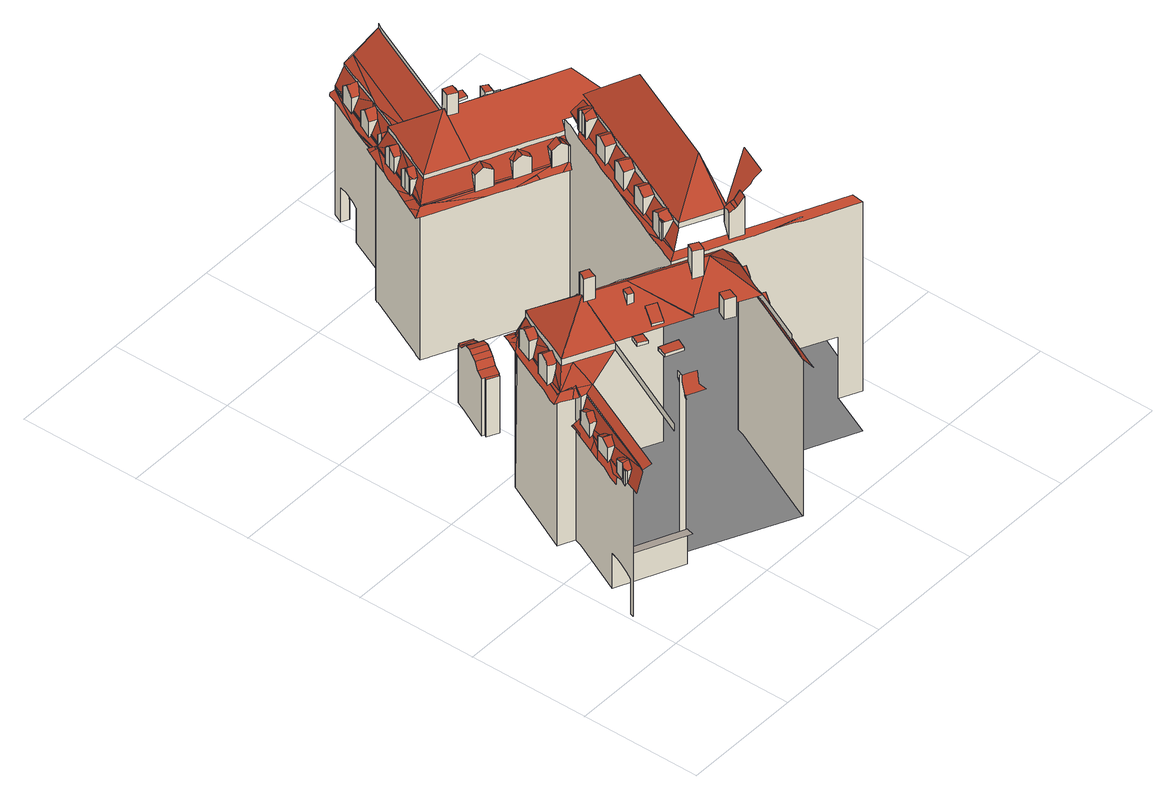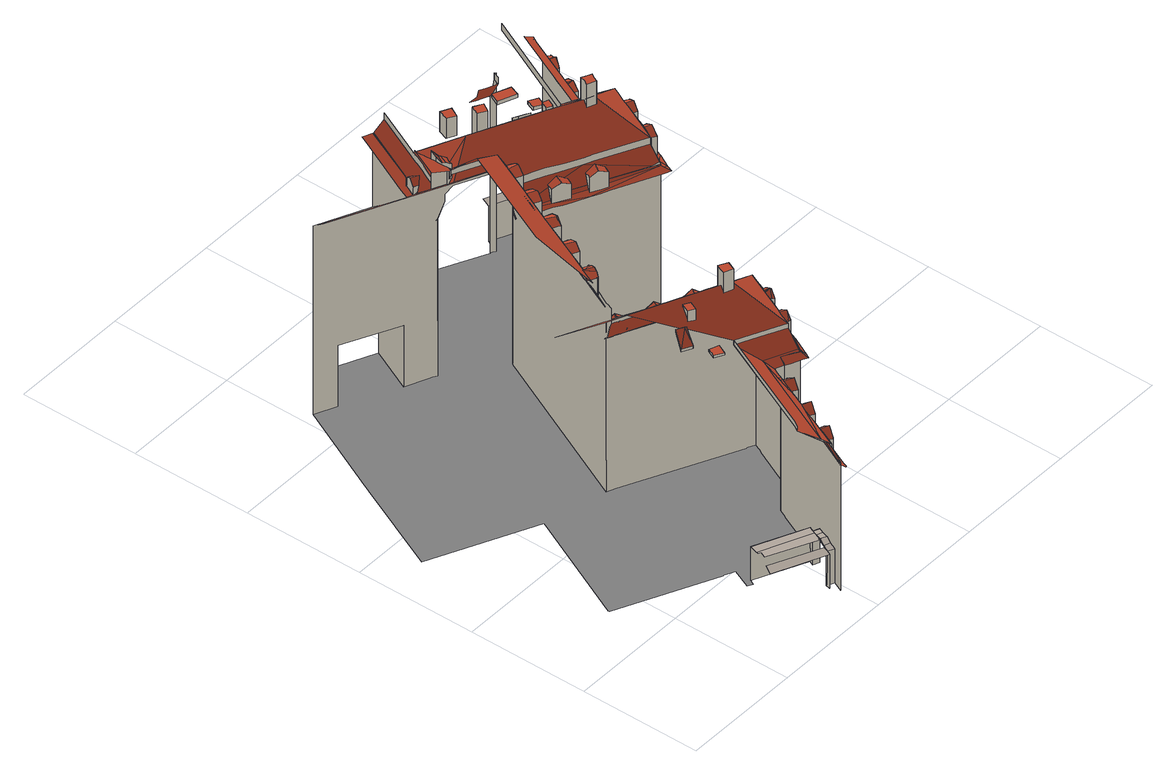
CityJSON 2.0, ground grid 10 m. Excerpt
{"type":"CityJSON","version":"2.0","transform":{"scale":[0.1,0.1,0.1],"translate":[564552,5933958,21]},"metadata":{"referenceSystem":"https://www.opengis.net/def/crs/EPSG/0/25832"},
"CityObjects":{
"building1":{"type":"Building","attributes":{"Grundfläche 2D":"652.831973","Grundhöhe NN":"21.019"},"children":["building1-1","building1-2","building1-3","building1-4","building1-5","building1-6","building1-7","building1-8","building1-9","building1-10","building1-11","building1-12","building1-13","building1-14","building1-15","building1-16","building1-17","building1-18","building1-19","building1-20","building1-21","building1-22","building1-23","building1-24","building1-25","building1-26","building1-27","building1-28","building1-29","building1-30","building1-31","building1-32","building1-33","building1-34"],"geometry":[{"type":"MultiSurface","lod":"3","boundaries":[[[0,1,0,2]],[[3,4,5,6,7,8]],[[9,10,11,12,13,14,15,2,16,17,18,19,20]],[[21,22,14,15,2,0,1,23,24]],[[7,6,25,9]],[[26,27,28,29,30,31,32,33,18,17,16,2,15,14,13,12,34,35,36,37,38]],[[22,21,22,14]],[[39,40,41,42,21,24,43,17,16,2,15,14,13,12,44,45]],[[46,47,28,27]],[[48,46,27,26]],[[44,12,13,14,22,21,42,41,40,49]],[[11,10,9,25,12]],[[44,49,40,39,45]],[[50,51,35,34,52,53,54,55]],[[37,36,51,50,56,57,58]],[[35,51,50,55,54,53,52,34,6,5]],[[50,59,60]],[[51,36,35]],[[35,5,59,50,51]],[[34,12,25,6]],[[61,62,63,64]],[[50,60,65,66,67,68,69,70,71]],[[72,56,50,55,73,74,75,76,77,78,79]],[[72,80,57,56]],[[5,64,59]],[[79,78,77,76,75,74,73,55,50,81,82,83,84,72,85,86,87]],[[63,88,89,60,59,64]],[[72,84,83,82,81,50,71,70,69,90,91]],[[92,93,94,95,96,97,98,99,100]],[[96,101,102,97]],[[103,104,95]],[[65,60,89,105,106,107,108,109,110,111,112,113,114,115,116,117,69,68,67,66]],[[108,107,106,105,89,118,111,110,109]],[[119,120,121,122,123,124,101,95]],[[89,88,63,125,118]],[[90,69,117,116,115,114,113,112,126,91]],[[79,87,72]],[[91,126,72]],[[72,87,126]],[[85,126,87,86]],[[80,72,126]],[[85,72,126]],[[118,125,63,127,125]],[[128,80,126]],[[126,85,128]],[[129,85,126,112]],[[129,128,85]],[[85,130,129]],[[131,118,125,127,132,133]],[[130,85,129,112,134,135,136]],[[137,138,139,86,85,140]],[[130,141,142,143,80,128,129]],[[133,132,144]],[[133,145,146,147,148,149,150,151,152,153,154,155,111,118,131]],[[156,157,85,130,136,158,159,141,160,161,162]],[[163,164,136,135,134,112,111,155,154,153,152,151,150,149,148,165,166,167]],[[130,85,157,156,162,161,160,141]],[[85,157,156,162,161,160,168,140]],[[169,145,133,144,170]],[[167,166,165,142,160,141,159,158,136,164,163]],[[144,171,145,169,170]],[[172,173,174,160,168,140,175,176]],[[160,142,141]],[[177,178,179,180,181,182,183,184,185]],[[186,187,145,171,188,189]],[[190,191,192,193,194,195,196,187,186,189,188,171,197,198,199,200]],[[201,202,179,194,193,192,191,190,200,199,198,182,203],[204,205,204,179]],[[202,201,203,182,206,207,208,209,210,211,212,213,179]],[[214,215,214,216]],[[217,218,219,220,221]],[[210,209,208,207,206,182,181,180,179,213,212,211]],[[146,145,187]],[[222,223,224,225,226,227,228,229,215,214,216],[230,231,230,225]],[[232,233,234,235,236,237,238]],[[238,237,236,239,240,241,242,243,232],[233,244,233,240]],[[245,246,247,248,239,236,237]],[[146,187,196,195]],[[249,217,221,250]],[[249,251,217]],[[252,253,254,255,256,257]],[[258,233,232,243,242,241,244]],[[204,205,204,179]],[[259,239,248,247]],[[260,239,261,262,263,264,265,266,265,267,268,269]],[[270,249,250,271]],[[272,273,274,275]],[[236,248,259,276,277,278,279,247,246,245,237]],[[268,280,281,282,283,284,285,240,239,260,269]],[[241,240,285,284,283,282,258,286,287,242]],[[288,289,258,244,241,242,287,286]],[[290,291,292,293,294,268,267,265,295,265,264,263,262,261,296,297,298,299,300,301,302,303]],[[304,305,306,307,308,236,235,234,233,258,309,310,311,312,313]],[[314,315,316,317,318,319,320,321,322,323,324,325,326,215,229],[327,328,320]],[[249,329,251]],[[195,194,179,178,330,331,274,273,332,333,334,323,322,321,320,319,318,317,316,315,314,229,147,146]],[[249,270,335,336,337,338,339,340,341,342,343,344,329]],[[300,299,298,297,296,345,303,302,301]],[[346,347,348,349,350,351,352,353,354,355,356,334,333,357,275,274,331,330,178,177,185,184,93,92,100,99,48,26,38,37,58,57,80,143,358,359,360,361,362,308,307,306,305,304,313,312,363,364,365,366,367,368,369,370,371,372]],[[345,296,373]],[[362,361,360,359,374,375,276,277,259,248,236,308]],[[148,147,229,228,227,226,225,224,223,222,376,377,378,379,380,381,382,383,384,385,386,387,374,388,374,359,358,143,142,165]],[[389,390,391,392,393,394]],[[290,282,281,280,268,294,293,292,291]],[[257,256,391,390,395,396,397,398,399,400,401,402,403,404,405,406,407,408,409,410,411,412,215,221,220,413]],[[412,411,410,409,408,407,406,405,404,403,402,414,415,416,381,380,379,378,377,376,222,216,214,215],[417,418,417,415]],[[289,288,286,258,309,282,310,419]],[[258,286,258,282]],[[310,309,258,289,419]],[[363,312,311,420,421,422,365,364]],[[259,247,279,278,423,424,425,426,427,374,387,428,429,430,431,432,239],[276,375,276,428]],[[433,434,435,436,396,395]],[[437,438,439,422,421,420,311,310,419,440]],[[441,442,443,444,445,446,447,435,434,394,393,254,253,448,218,217,251,449]],[[450,451,438,437,440,419,310,282]],[[452,453,454,455,456,457,385,458,459,460,461,462,463,464,465,466,373,296,261,467,468,469,470,471,472,473,474,475]],[[455,454,453,452,475,474,473,472,471,470,469,468,467,261,239,432,431,430,429,428,387,386,385,457,456]],[[450,282,290,476,477]],[[476,290,303,478,479,477]],[[480,481,482,483]],[[482,481,482,484]],[[438,451,485,480]],[[486,487,481,487]],[[488,489,486,487,481]],[[425,424,423,278,276]],[[487,481,490,491,492,493,494,495,486]],[[495,494,496,492,491,490,481,487,486]],[[497,498,499,500,479,478,303,345]],[[276,278,277]],[[493,492,496,494]],[[464,463,462,461,460,459,458,501,502,503,498,497,345,373,466,465]],[[484,482,481,480,485,504,505,506,507,508,509,510,511,512]],[[513,451,450,514,515,516]],[[397,517,447,446,518,398]],[[495,519,486]],[[425,276,375,374,520,521,426]],[[416,415,414]],[[482,522,523,524,525,526,527,528,529,368,367,366,365,422,439,438,480,483]],[[427,426,427,374]],[[427,426,521,520,374]],[[489,530,531,532,533,534,519,486]],[[534,533,532,531,530,489,488,481,482,484,512,511,535,536,537,538,539]],[[482,481,488,489,530,531,532,533,534,522]],[[536,535,511,540,537]],[[514,450,541,542]],[[542,543,544,545,546,547,548,549,550,551,552,553,554,555,537,540,511,510,509,508,507,506,505,504,485,451,513,516,515,514]],[[556,369,368,529]],[[556,529,528,557,558]],[[477,559,560,541,450]],[[558,561,370,369,556,558,557,562]],[[557,528,527,563,562]],[[564,565,566,567,534,519,568,569,570,571]],[[572,563,527,526,573]],[[574,572,573]],[[552,551,550,549,522,534,539,538,537,555,554,553]],[[561,575,371,370]],[[547,546,545,544,543,542,541,548]],[[574,573,576]],[[573,526,525,577,576]],[[578,577,525,524]],[[578,579,580,576,573,576,577]],[[561,558,581,575]],[[558,562,563,572,574,582,583,584,581]],[[559,477,479,585,586,560]],[[580,587,588,576]],[[589,548,541,560]]],"semantics":{"surfaces":[{"type":"RoofSurface"},{"type":"WallSurface"},{"type":"OuterCeilingSurface"},{"type":"GroundSurface"}],"values":[0,0,0,0,1,1,0,0,2,1,0,0,0,0,1,0,0,0,0,1,1,0,0,1,0,0,1,0,1,1,0,1,0,0,0,0,0,0,0,0,1,0,0,1,0,0,0,0,0,0,0,1,0,0,0,1,0,0,0,0,0,0,0,1,0,1,0,0,0,1,0,0,0,0,0,0,0,1,0,1,0,0,0,0,1,1,0,0,0,0,1,1,0,0,1,0,0,3,0,1,1,1,0,0,0,0,0,0,1,0,1,0,0,0,1,0,0,1,0,0,1,0,0,0,0,0,0,0,0,0,0,0,1,0,0,0,1,0,0,0,0,0,0,0,1,1,2,0,1,2,0,2,1,0,1,0,1,2,1,1,2,2,1,2,1]}}]},
"building1-1":{"type":"BuildingInstallation","parents":["building1"],"geometry":[{"type":"MultiSurface","lod":"3","boundaries":[[[590,591,592,593,594,595,596,597]],[[598,591,590,599]],[[600,601,602,603,604,598,599,605]],[[600,605,606,607]],[[0,597,596,595,16]],[[0,43,599,590,597]],[[605,599,43,608]],[[606,605,608,609]],[[610,17,600,607,606,609,611]],[[600,17,612,602,601]]],"semantics":{"surfaces":[{"type":"RoofSurface"},{"type":"WallSurface"}],"values":[0,0,0,0,1,1,1,1,1,1]}}]},
"building1-2":{"type":"BuildingInstallation","parents":["building1"],"geometry":[{"type":"MultiSurface","lod":"3","boundaries":[[[613,614,615,616,617,618,619]],[[620,621,622,623,618,624]],[[623,625,618]],[[625,619,618]],[[15,22,617,616,615,626]],[[627,624,618,617,22]],[[621,620,624,627,2]]],"semantics":{"surfaces":[{"type":"RoofSurface"},{"type":"WallSurface"}],"values":[0,0,0,0,1,1,1]}}]},
"building1-3":{"type":"BuildingInstallation","parents":["building1"],"geometry":[{"type":"MultiSurface","lod":"3","boundaries":[[[628,629,630,631,632,633,634]],[[635,636,637,638,639,640,634,633,641]],[[630,629,11]],[[11,13,631,630]],[[632,631,13,49]],[[632,49,642,641,633]],[[641,642,14,10,643,638,637,636,635]]],"semantics":{"surfaces":[{"type":"RoofSurface"},{"type":"WallSurface"}],"values":[0,0,1,1,1,1,1]}}]},
"building1-4":{"type":"BuildingInstallation","parents":["building1"],"geometry":[{"type":"MultiSurface","lod":"3","boundaries":[[[644,645,646,647,68,70,648]],[[649,68,647]],[[650,651,652,653,654,66,647,646]],[[66,649,647]],[[649,66,67,68]],[[648,82,655,645,644]],[[656,651,650,646,645,655]],[[656,81,71,654,653,652,651]]],"semantics":{"surfaces":[{"type":"RoofSurface"},{"type":"WallSurface"}],"values":[0,0,0,0,1,1,1,1]}}]},
"building1-5":{"type":"BuildingInstallation","parents":["building1"],"geometry":[{"type":"MultiSurface","lod":"3","boundaries":[[[114,657,658,659,660,661,662]],[[663,116,662,661,664,665,666]],[[667,658,657]],[[667,91,658]],[[668,660,659,658,91,84]],[[668,669,664,661,660]],[[90,670,663,666,665,664,669,83]],[[662,116,115,114]]],"semantics":{"surfaces":[{"type":"RoofSurface"},{"type":"WallSurface"}],"values":[0,0,1,1,1,1,1,1]}}]},
"building1-6":{"type":"BuildingInstallation","parents":["building1"],"geometry":[{"type":"MultiSurface","lod":"3","boundaries":[[[671,672,673,674]],[[674,673,675,676]],[[671,674,676,677]],[[672,671,677,678]],[[673,672,678,675]]],"semantics":{"surfaces":[{"type":"RoofSurface"},{"type":"WallSurface"}],"values":[0,1,1,1,1]}}]},
"building1-7":{"type":"BuildingInstallation","parents":["building1"],"geometry":[{"type":"MultiSurface","lod":"3","boundaries":[[[679,680,681,682]],[[682,681,683,684]],[[679,682,684,685]],[[680,679,685,686]],[[681,680,686,683]]],"semantics":{"surfaces":[{"type":"RoofSurface"},{"type":"WallSurface"}],"values":[0,1,1,1,1]}}]},
"building1-8":{"type":"BuildingInstallation","parents":["building1"],"geometry":[{"type":"MultiSurface","lod":"3","boundaries":[[[687,688,689,690,691,692,693]],[[694,118,695,692,691,690]],[[696,687,693,692,695,125]],[[697,689,688,687,696,131]],[[690,689,697,694]]],"semantics":{"surfaces":[{"type":"RoofSurface"},{"type":"WallSurface"}],"values":[0,1,1,1,1]}}]},
"building1-9":{"type":"BuildingInstallation","parents":["building1"],"geometry":[{"type":"MultiSurface","lod":"3","boundaries":[[[698,699,700,701,702]],[[703,704,700,699]],[[704,705,701,700]],[[698,702,701,705,706,707]],[[703,699,698,707]]],"semantics":{"surfaces":[{"type":"RoofSurface"},{"type":"WallSurface"}],"values":[0,1,1,1,1]}}]},
"building1-10":{"type":"BuildingInstallation","parents":["building1"],"geometry":[{"type":"MultiSurface","lod":"3","boundaries":[[[708,709,710,711]],[[711,710,712,713]],[[708,711,713,714]],[[709,708,714,715]],[[710,709,715,712]]],"semantics":{"surfaces":[{"type":"RoofSurface"},{"type":"WallSurface"}],"values":[0,1,1,1,1]}}]},
"building1-11":{"type":"BuildingInstallation","parents":["building1"],"geometry":[{"type":"MultiSurface","lod":"3","boundaries":[[[716,717,718,719,720,721]],[[722,723,724,717,716,725]],[[721,726,727,725,716]],[[727,157,723,722,725]],[[156,726,721,720,719]]],"semantics":{"surfaces":[{"type":"RoofSurface"},{"type":"WallSurface"}],"values":[0,0,1,1,1]}}]},
"building1-12":{"type":"BuildingInstallation","parents":["building1"],"geometry":[{"type":"MultiSurface","lod":"3","boundaries":[[[728,729,730,731]],[[731,730,732,733]],[[728,731,733,734]],[[729,728,734,735]],[[730,729,735,732]]],"semantics":{"surfaces":[{"type":"RoofSurface"},{"type":"WallSurface"}],"values":[0,1,1,1,1]}}]},
"building1-13":{"type":"BuildingInstallation","parents":["building1"],"geometry":[{"type":"MultiSurface","lod":"3","boundaries":[[[736,737,738,739,740,741]],[[742,743,158,744,738,737,745]],[[736,168,746,745,737]],[[743,742,745,746,162]],[[159,161,168,736,741,740]]],"semantics":{"surfaces":[{"type":"RoofSurface"},{"type":"WallSurface"}],"values":[0,0,1,1,1]}}]},
"building1-14":{"type":"BuildingInstallation","parents":["building1"],"geometry":[{"type":"MultiSurface","lod":"3","boundaries":[[[747,748,749,750,751]],[[752,753,751,750]],[[169,748,747,751,753,170]],[[754,749,748,169]],[[750,749,754,752]]],"semantics":{"surfaces":[{"type":"RoofSurface"},{"type":"WallSurface"}],"values":[0,1,1,1,1]}}]},
"building1-15":{"type":"BuildingInstallation","parents":["building1"],"geometry":[{"type":"MultiSurface","lod":"3","boundaries":[[[755,756,757,758]],[[759,760,761,758,757]],[[756,755,762,201]],[[763,761,760,759,203]],[[763,762,755,758,761]]],"semantics":{"surfaces":[{"type":"RoofSurface"},{"type":"WallSurface"}],"values":[0,0,1,1,1]}}]},
"building1-16":{"type":"BuildingInstallation","parents":["building1"],"geometry":[{"type":"MultiSurface","lod":"3","boundaries":[[[764,765,766]],[[767,765,764]],[[218,448,768,765,767,219]],[[769,770,768,448,253,252]],[[766,771,231]],[[764,766,231,214]],[[220,219,767,764,214,412]],[[448,253,448,218]],[[257,411,216,772,770,769,252]],[[770,772,230,765,768]],[[230,771,766,765]]],"semantics":{"surfaces":[{"type":"RoofSurface"},{"type":"WallSurface"}],"values":[0,0,0,0,1,1,1,1,1,1,1]}}]},
"building1-17":{"type":"BuildingInstallation","parents":["building1"],"geometry":[{"type":"MultiSurface","lod":"3","boundaries":[[[773,774,775]],[[776,775,774]],[[775,776,777,778]],[[779,780,781,782,775,778,783]],[[774,773,784,180]],[[776,774,180,204]],[[204,777,776]],[[785,779,783]],[[779,785,205,780]],[[205,202,786,787,782,781,780]],[[787,784,773,775,782]]],"semantics":{"surfaces":[{"type":"RoofSurface"},{"type":"WallSurface"}],"values":[0,0,0,0,1,1,1,1,1,1,1]}}]},
"building1-18":{"type":"BuildingInstallation","parents":["building1"],"geometry":[{"type":"MultiSurface","lod":"3","boundaries":[[[788,789,790]],[[791,792,793,794,263,295,795,789,788]],[[795,295,265]],[[796,795,265]],[[796,797,795]],[[797,798,795]],[[797,799,798]],[[798,799,800,801]],[[798,802,803,795]],[[789,795,803]],[[800,804,801]],[[240,260,266,805,793,792,791,788,790,244]],[[794,793,805]],[[264,295,263]],[[265,295,264]],[[269,285,806,802,798,801]],[[803,802,806,807]],[[807,241,789,803]],[[790,789,241,244]]],"semantics":{"surfaces":[{"type":"RoofSurface"},{"type":"WallSurface"}],"values":[0,0,0,0,0,0,0,0,0,0,0,1,1,1,1,1,1,1,1]}}]},
"building1-19":{"type":"BuildingInstallation","parents":["building1"],"geometry":[{"type":"MultiSurface","lod":"3","boundaries":[[[808,809,810,811,812,813]],[[808,814,815,809]],[[814,816,817,815]],[[808,813,818,819,816,814]],[[337,336,335,270,271,820,811,810,809,815,817]],[[818,813,812,811,820,326]]],"semantics":{"surfaces":[{"type":"RoofSurface"},{"type":"WallSurface"}],"values":[0,0,0,1,1,1]}}]},
"building1-20":{"type":"BuildingInstallation","parents":["building1"],"geometry":[{"type":"MultiSurface","lod":"3","boundaries":[[[821,822,255,254,823,824,825]],[[826,827,825,824,823,393,392]],[[256,255,822,821,828,410]],[[393,823,254]],[[829,827,826,392,391,409]],[[827,829,828,821,825]]],"semantics":{"surfaces":[{"type":"RoofSurface"},{"type":"WallSurface"}],"values":[0,0,1,1,1,1]}}]},
"building1-21":{"type":"BuildingInstallation","parents":["building1"],"geometry":[{"type":"MultiSurface","lod":"3","boundaries":[[[830,831,280,294,832,833,834]],[[835,833,832,292,836]],[[837,833,835]],[[831,830,834,838,284]],[[832,294,293,292]],[[283,839,837,835,836,281]],[[833,837,839,840]],[[834,833,840,838]]],"semantics":{"surfaces":[{"type":"RoofSurface"},{"type":"WallSurface"}],"values":[0,0,0,1,1,1,1,1]}}]},
"building1-22":{"type":"BuildingInstallation","parents":["building1"],"geometry":[{"type":"MultiSurface","lod":"3","boundaries":[[[841,842,843,468,844,845,846]],[[847,470,843,842,848,849,850]],[[841,846,845,432,851]],[[851,852,848,842,841]],[[850,849,848,852,431]],[[843,470,469,468]]],"semantics":{"surfaces":[{"type":"RoofSurface"},{"type":"WallSurface"}],"values":[0,0,1,1,1,1]}}]},
"building1-23":{"type":"BuildingInstallation","parents":["building1"],"geometry":[{"type":"MultiSurface","lod":"3","boundaries":[[[853,854,389,394,855,856,857]],[[858,859,856,855,434,433]],[[857,856,859]],[[390,389,854,853,860,408]],[[434,855,394]],[[395,407,861,859,858,433]],[[859,861,860,853,857]]],"semantics":{"surfaces":[{"type":"RoofSurface"},{"type":"WallSurface"}],"values":[0,0,0,1,1,1,1]}}]},
"building1-24":{"type":"BuildingInstallation","parents":["building1"],"geometry":[{"type":"MultiSurface","lod":"3","boundaries":[[[862,863,864,865,866]],[[345,867,864,863,868]],[[865,864,867,869]],[[870,862,866,865,869,497]],[[863,862,870,868]]],"semantics":{"surfaces":[{"type":"RoofSurface"},{"type":"WallSurface"}],"values":[0,1,1,1,1]}}]},
"building1-25":{"type":"BuildingInstallation","parents":["building1"],"geometry":[{"type":"MultiSurface","lod":"3","boundaries":[[[871,872,473,873]],[[871,874,875,872]],[[876,877,872,875,878,879,880]],[[877,475,872]],[[873,881,430,882,874,871]],[[882,883,878,875,874]],[[429,884,885,880,879,878,883]],[[872,475,474,473]]],"semantics":{"surfaces":[{"type":"RoofSurface"},{"type":"WallSurface"}],"values":[0,0,0,0,1,1,1,1]}}]},
"building1-26":{"type":"BuildingInstallation","parents":["building1"],"geometry":[{"type":"MultiSurface","lod":"3","boundaries":[[[886,436,435,887,888,889]],[[890,891,888,887,447,517]],[[892,406,396,436,886,889]],[[447,887,435]],[[893,891,890,517,397,405]],[[891,893,892,889,888]]],"semantics":{"surfaces":[{"type":"RoofSurface"},{"type":"WallSurface"}],"values":[0,0,1,1,1,1]}}]},
"building1-27":{"type":"BuildingInstallation","parents":["building1"],"geometry":[{"type":"MultiSurface","lod":"3","boundaries":[[[894,895,896,897,505,898,899,900,901]],[[898,507,902,903,904,905,906,899]],[[898,505,506,507]],[[901,493,487]],[[907,484,908,897,896,895,894,901,487,488]],[[489,909,906,905,904,903,902,910,512]],[[909,486,899,906]],[[899,486,493,901,900]]],"semantics":{"surfaces":[{"type":"RoofSurface"},{"type":"WallSurface"}],"values":[0,0,1,1,1,1,1,1]}}]},
"building1-28":{"type":"BuildingInstallation","parents":["building1"],"geometry":[{"type":"MultiSurface","lod":"3","boundaries":[[[911,912,518,446,445,913,914]],[[915,916,917,918,445,444,919]],[[445,918,920]],[[445,920,913]],[[914,921,418,404,398,518,912,911]],[[445,444,445,446]],[[403,414,916,915,919,400]],[[922,923,917,916,414]],[[923,416,918,917]],[[920,918,416,415]],[[415,417,913,920]],[[914,913,417,921]]],"semantics":{"surfaces":[{"type":"RoofSurface"},{"type":"WallSurface"}],"values":[0,0,0,0,1,1,1,1,1,1,1,1]}}]},
"building1-29":{"type":"BuildingInstallation","parents":["building1"],"geometry":[{"type":"MultiSurface","lod":"3","boundaries":[[[454,924,925,926,927,928,929,930,931,932]],[[933,457,931]],[[934,386,457,933,935,388]],[[932,931,457,456]],[[935,936,388]],[[932,456,455,454]],[[937,938,939,428,277,928,927,926,925,924]],[[929,928,277,940]],[[930,929,940,941]],[[942,943,427,935,933,931,930,941]],[[936,935,427,520]],[[374,388,936,520]],[[387,386,934,388,374]]],"semantics":{"surfaces":[{"type":"RoofSurface"},{"type":"WallSurface"}],"values":[0,0,0,0,0,1,1,1,1,1,1,1,1]}}]},
"building1-30":{"type":"BuildingInstallation","parents":["building1"],"geometry":[{"type":"MultiSurface","lod":"3","boundaries":[[[944,945,946,947]],[[947,946,948,949]],[[944,947,949,950]],[[945,944,950,951]],[[946,945,951,948]]],"semantics":{"surfaces":[{"type":"RoofSurface"},{"type":"WallSurface"}],"values":[0,1,1,1,1]}}]},
"building1-31":{"type":"BuildingInstallation","parents":["building1"],"geometry":[{"type":"MultiSurface","lod":"3","boundaries":[[[952,510,953,954,955]],[[956,957,958,954,953,540,536]],[[535,952,955,959,530]],[[511,540,953,510]],[[960,958,957,956,531]],[[958,960,959,955,954]]],"semantics":{"surfaces":[{"type":"RoofSurface"},{"type":"WallSurface"}],"values":[0,0,1,1,1,1]}}]},
"building1-32":{"type":"BuildingInstallation","parents":["building1"],"geometry":[{"type":"MultiSurface","lod":"3","boundaries":[[[961,962,963,964]],[[964,963,965,966]],[[966,967,961,964]],[[967,968,962,961]],[[963,962,968,965]]],"semantics":{"surfaces":[{"type":"RoofSurface"},{"type":"WallSurface"}],"values":[0,1,1,1,1]}}]},
"building1-33":{"type":"BuildingInstallation","parents":["building1"],"geometry":[{"type":"MultiSurface","lod":"3","boundaries":[[[969,970,971,972]],[[973,974,970]],[[974,971,970]],[[969,972,971,975,500]],[[976,973,970,969,500,499]],[[974,973,976,977]],[[971,974,977,975]]],"semantics":{"surfaces":[{"type":"RoofSurface"},{"type":"WallSurface"}],"values":[0,0,0,1,1,1,1]}}]},
"building1-34":{"type":"BuildingInstallation","parents":["building1"],"geometry":[{"type":"MultiSurface","lod":"3","boundaries":[[[978,979,980,554,981,982,983]],[[552,984,985,986,987,988,989,982,981]],[[538,980,979,978,983,990,532]],[[981,554,553,552]],[[991,992,539,533,993,989,988,987,986,985,984]],[[993,994,990,983,982,989]]],"semantics":{"surfaces":[{"type":"RoofSurface"},{"type":"WallSurface"}],"values":[0,0,1,1,1,1]}}]},
"building2":{"type":"Building","attributes":{"Grundfläche 2D":"5.478136","Grundhöhe NN":"21.342"},"geometry":[{"type":"Solid","lod":"3","boundaries":[[[[995,996,997,998]],[[999,995,998,1000,1001,1002]],[[1001,1003,1004,1002]],[[1003,1005,1006,1004]],[[1005,1007,1008,1006]],[[1007,1009,1010,1008]],[[1009,1011,1012,1010]],[[1011,1013,1014,1012]],[[1015,1016,1013]],[[1016,1017,1013]],[[1017,1018,1014,1013]],[[1016,1019,1020,1017]],[[996,995,1021,1022]],[[997,996,1022,1023]],[[998,997,1023,1024]],[[1000,998,1024,1025]],[[1026,1027,1028,1029,1015,1013,1011,1009,1007,1005,1003,1001,1000,1025,1030]],[[1016,1015,1029,1031]],[[1019,1016,1031,1032]],[[1020,1019,1032,1033]],[[1017,1020,1033,1034]],[[1018,1017,1034,1035]],[[1036,1037,999,1002,1004,1006,1008,1010,1012,1014,1018,1035,1038]],[[995,999,1037,1021]],[[1022,1021,1037,1036,1038,1035,1034,1033,1032,1031,1029,1028,1027,1026,1030,1025,1024,1023]]]],"semantics":{"surfaces":[{"type":"RoofSurface"},{"type":"WallSurface"},{"type":"GroundSurface"}],"values":[[0,0,0,0,0,0,0,0,0,0,0,0,1,1,1,1,1,1,1,1,1,1,1,1,2]]}}]}
},
"vertices":[
[12,62,114],[5,57,111],[19,73,116],[12,31,139],[15,37,139],[52,116,139],[44,115,136],[9,39,136],[6,34,136],[9,39,134],[32,99,120],[38,113,117],[40,117,116],[37,113,116],[31,99,116],[25,87,116],[14,62,116],[7,48,116],[4,41,116],[2,36,116],[6,34,134],[17,83,111],[23,88,114],[8,64,111],[14,75,111],[44,115,134],[18,71,0],[18,71,32],[15,64,33],[11,57,34],[8,50,33],[5,44,32],[5,44,0],[4,41,0],[40,117,135],[42,122,139],[42,123,141],[42,123,0],[40,117,0],[32,115,111],[29,109,111],[26,102,111],[20,89,111],[8,54,114],[38,118,114],[34,120,111],[71,47,32],[68,40,33],[71,47,0],[36,114,114],[31,128,139],[34,127,139],[38,118,135],[34,120,135],[27,124,135],[22,126,135],[29,129,138],[29,129,0],[31,128,0],[45,128,157],[37,132,157],[33,28,157],[33,28,163],[74,114,163],[74,114,157],[40,138,157],[41,140,157],[43,144,157],[45,149,157],[46,151,157],[45,150,156],[38,138,147],[58,188,139],[24,131,135],[30,142,135],[33,149,135],[36,156,135],[42,169,135],[45,176,135],[48,182,136],[59,191,0],[36,139,139],[42,153,139],[48,166,139],[54,179,139],[59,191,139],[56,198,136],[54,193,136],[45,128,163],[37,132,163],[50,165,150],[55,179,144],[79,56,0],[80,56,0],[80,56,143],[79,56,143],[77,57,157],[77,57,163],[76,58,163],[76,58,0],[77,57,0],[79,62,157],[79,62,163],[79,56,142],[79,54,141],[40,138,163],[43,144,163],[46,151,163],[52,164,163],[55,171,163],[58,177,163],[62,184,163],[62,184,157],[58,177,157],[57,175,157],[55,171,157],[53,166,157],[52,164,157],[76,145,189],[90,51,143],[94,49,143],[91,53,148],[93,56,157],[87,59,157],[82,61,157],[76,141,185],[58,189,139],[75,115,163],[59,191,140],[59,190,142],[65,188,141],[83,142,189],[130,89,163],[107,130,189],[94,168,157],[101,165,157],[108,162,157],[106,175,136],[99,178,136],[61,196,136],[112,172,136],[151,147,143],[161,142,143],[161,142,0],[131,91,163],[164,103,189],[193,115,169],[157,132,169],[159,137,164],[154,140,164],[134,149,164],[127,153,164],[120,156,163],[108,162,163],[101,165,163],[94,168,163],[110,168,139],[97,174,139],[123,157,152],[135,152,148],[162,143,139],[136,155,139],[123,162,139],[127,153,157],[120,156,157],[159,137,157],[154,140,157],[134,149,157],[137,157,138],[153,99,180],[152,99,180],[178,67,163],[138,159,136],[159,150,136],[164,147,136],[125,166,136],[132,163,136],[202,104,0],[204,110,0],[204,110,143],[204,108,143],[202,104,143],[161,18,143],[161,17,142],[161,17,0],[161,18,0],[185,83,163],[194,100,163],[180,72,163],[183,79,163],[183,79,157],[185,83,157],[194,100,157],[197,107,157],[199,112,157],[199,112,163],[197,107,163],[158,25,163],[158,25,157],[178,67,157],[180,72,157],[191,81,143],[199,98,143],[186,70,143],[204,109,143],[198,98,146],[164,10,137],[166,15,137],[191,67,137],[194,74,137],[204,95,137],[207,102,137],[210,107,137],[207,108,140],[169,149,175],[163,134,176],[174,162,175],[172,137,195],[178,151,195],[176,145,191],[176,145,190],[172,137,190],[191,204,172],[181,184,172],[178,177,172],[171,163,172],[168,157,172],[162,143,172],[161,142,172],[157,132,172],[169,152,174],[168,149,175],[123,342,136],[126,335,140],[125,333,140],[124,332,140],[122,327,140],[115,325,135],[117,329,135],[123,327,141],[129,339,141],[128,342,139],[129,353,136],[126,348,136],[127,340,139],[120,322,135],[157,305,135],[164,302,135],[128,324,140],[204,122,195],[204,122,190],[211,151,225],[182,158,191],[179,153,195],[191,178,195],[188,172,191],[188,172,190],[182,158,190],[151,388,141],[129,324,140],[130,338,147],[130,330,158],[133,337,158],[136,342,158],[136,344,158],[137,345,158],[131,338,150],[139,349,158],[144,361,158],[137,349,152],[204,120,195],[204,120,185],[211,63,56],[228,99,56],[228,99,0],[211,63,0],[217,282,140],[213,284,140],[184,292,135],[170,299,135],[145,364,156],[148,373,151],[152,389,141],[145,375,141],[140,363,141],[134,351,141],[138,372,136],[134,365,136],[140,377,136],[148,393,136],[154,382,158],[150,372,158],[148,368,158],[147,367,158],[147,366,158],[136,344,159],[130,330,162],[133,337,162],[136,344,162],[139,349,162],[144,361,162],[147,367,162],[150,372,162],[154,382,162],[151,389,0],[151,388,0],[126,335,0],[124,332,0],[122,327,0],[151,389,141],[152,390,141],[152,391,140],[152,391,0],[152,390,0],[193,115,172],[204,110,172],[207,108,172],[210,107,172],[216,104,172],[224,101,172],[228,99,172],[243,92,172],[249,88,172],[290,69,172],[288,76,176],[252,93,176],[201,117,176],[249,91,174],[250,90,174],[207,123,196],[207,108,0],[210,107,0],[273,77,56],[273,77,0],[290,69,0],[206,119,197],[209,118,200],[213,116,205],[214,115,206],[220,112,212],[222,112,214],[224,111,216],[228,109,220],[228,109,221],[239,133,221],[169,344,189],[242,417,0],[235,401,0],[239,399,0],[243,397,0],[244,397,0],[323,360,0],[323,359,0],[279,266,0],[364,226,0],[329,150,0],[327,146,0],[257,42,0],[162,143,0],[226,278,0],[219,281,0],[129,324,0],[128,324,0],[154,390,0],[155,389,0],[165,384,0],[167,389,0],[169,392,0],[191,440,0],[196,438,0],[194,434,0],[236,415,0],[238,419,0],[162,315,162],[226,278,140],[219,281,140],[194,211,172],[197,217,172],[203,231,172],[207,238,172],[210,244,172],[219,265,172],[226,278,172],[226,279,172],[228,284,172],[228,284,158],[228,283,154],[226,279,141],[226,278,154],[201,200,191],[201,200,189],[194,185,190],[194,185,191],[192,180,195],[204,205,195],[207,212,190],[214,227,190],[220,239,190],[227,254,190],[230,260,189],[233,267,190],[236,274,190],[233,283,176],[227,270,176],[221,257,176],[214,242,176],[208,229,176],[201,215,176],[195,202,176],[189,188,176],[182,175,176],[176,161,176],[170,148,176],[179,152,189],[226,270,175],[222,264,174],[223,267,174],[221,261,174],[219,257,175],[150,397,136],[154,390,140],[155,389,140],[165,384,140],[190,289,135],[197,286,135],[211,280,135],[217,277,135],[224,278,139],[213,285,141],[199,291,141],[187,297,141],[173,304,141],[160,310,141],[207,212,191],[205,207,195],[216,232,195],[214,227,191],[163,391,136],[167,389,136],[167,389,137],[154,395,136],[238,269,199],[236,274,195],[233,267,195],[230,261,195],[230,260,195],[229,260,195],[217,234,195],[179,152,195],[250,235,225],[177,378,141],[174,386,136],[202,297,158],[216,290,158],[221,288,158],[222,287,158],[223,287,158],[224,286,158],[228,284,162],[224,286,162],[222,287,162],[216,290,162],[202,297,162],[195,300,162],[189,303,162],[175,309,162],[169,312,162],[162,315,158],[168,313,158],[169,312,158],[170,312,158],[175,309,158],[189,303,158],[194,300,158],[195,300,158],[196,299,158],[162,378,158],[192,364,158],[162,378,162],[192,364,162],[167,389,116],[167,389,115],[169,392,116],[168,391,116],[170,393,117],[174,386,133],[171,401,114],[168,394,115],[169,394,115],[175,406,115],[163,391,112],[165,395,112],[168,402,112],[168,394,114],[177,421,111],[180,428,111],[171,408,112],[177,340,189],[242,310,189],[215,339,174],[214,340,174],[231,289,167],[272,270,167],[258,303,189],[176,390,133],[178,395,133],[179,397,133],[180,398,133],[182,403,133],[188,416,133],[190,421,133],[191,423,133],[177,405,122],[176,390,136],[188,416,136],[182,403,136],[179,397,136],[220,239,191],[227,254,191],[183,434,111],[225,277,139],[223,274,135],[205,470,117],[205,470,0],[201,462,0],[201,462,31],[199,456,32],[196,451,33],[194,445,32],[191,440,31],[181,419,115],[187,432,115],[193,445,115],[199,458,114],[205,470,114],[186,417,127],[192,426,131],[194,428,133],[197,443,126],[201,457,120],[192,424,133],[217,464,141],[191,423,136],[194,428,136],[200,442,136],[203,449,136],[205,454,136],[209,463,136],[211,467,136],[211,467,133],[209,463,133],[205,454,133],[203,450,133],[203,449,133],[202,447,133],[200,442,133],[196,438,31],[199,443,32],[198,441,32],[232,451,158],[235,456,158],[194,434,31],[201,448,33],[202,448,33],[200,471,111],[201,472,111],[202,472,112],[203,471,113],[189,447,111],[192,453,111],[195,459,111],[199,468,111],[201,449,33],[204,454,32],[202,449,33],[236,415,31],[205,456,32],[207,459,31],[207,459,0],[208,463,0],[208,463,31],[239,423,32],[240,431,33],[238,426,33],[240,425,33],[232,451,162],[235,456,162],[250,444,31],[246,437,32],[217,464,142],
[8,56,131],[14,53,131],[15,56,129],[16,57,128],[16,58,128],[16,60,127],[14,62,127],[12,62,127],[14,53,130],[8,54,130],[7,48,127],[9,47,127],[10,47,127],[12,49,128],[12,50,129],[6,51,128],[5,49,127],[6,49,127],[6,51,114],[5,49,114],[6,49,115],[6,49,114],[9,47,124],
[27,81,129],[28,84,128],[28,85,127],[27,86,127],[23,88,127],[20,81,131],[26,80,130],[19,73,127],[22,72,127],[25,77,130],[26,78,131],[17,74,127],[26,79,130],[27,86,123],[17,74,114],
[39,106,129],[40,112,127],[38,113,127],[37,113,127],[36,114,127],[33,107,131],[38,104,131],[31,99,127],[32,99,127],[33,98,127],[34,98,127],[36,101,129],[37,102,129],[29,100,127],[29,100,114],[33,98,123],
[42,153,155],[39,154,155],[36,148,160],[43,145,160],[46,151,155],[43,144,160],[34,143,157],[33,141,155],[36,139,155],[38,138,155],[39,138,155],[39,154,137],[33,141,137],
[58,177,155],[55,179,155],[54,179,155],[51,181,155],[48,174,160],[55,171,160],[52,164,155],[45,167,155],[48,166,155],[50,165,155],[55,179,145],[51,181,138],[45,167,137],[50,165,151],
[98,72,166],[102,80,166],[87,86,166],[84,78,166],[87,86,163],[84,78,163],[98,72,163],[102,80,163],
[88,96,166],[91,103,166],[84,107,166],[81,100,166],[84,107,163],[81,100,163],[88,96,163],[91,103,163],
[82,138,206],[83,142,206],[85,146,206],[78,149,206],[76,145,206],[74,142,206],[76,141,206],[78,149,185],[74,142,185],[82,138,185],[85,146,185],
[100,128,187],[97,122,187],[102,120,187],[105,126,187],[101,128,187],[97,122,178],[102,120,178],[105,126,184],[101,128,184],[100,128,184],
[110,100,167],[114,109,176],[106,113,176],[102,104,167],[106,113,174],[102,104,165],[110,100,165],[114,109,174],
[105,173,155],[101,166,155],[102,165,155],[109,164,151],[110,168,151],[111,170,151],[97,174,151],[95,170,151],[100,166,155],[98,176,151],[111,170,138],[98,176,137],
[149,67,181],[152,75,181],[145,79,181],[141,71,181],[145,79,163],[141,71,163],[149,67,163],[152,75,163],
[137,157,151],[131,161,155],[127,153,155],[130,153,154],[135,152,151],[136,155,151],[123,162,151],[121,158,151],[126,154,155],[124,164,151],[124,164,138],
[152,99,205],[153,99,205],[156,106,205],[149,110,205],[145,103,205],[149,110,188],[145,103,180],[156,106,188],
[193,79,148],[189,81,148],[185,78,153],[191,75,153],[184,71,148],[186,70,148],[188,69,148],[193,79,140],[188,69,140],
[169,149,191],[169,152,193],[168,149,191],[170,148,191],[171,155,195],[176,161,191],[174,162,191],[168,149,174],[174,162,174],
[206,107,148],[204,108,148],[204,103,153],[204,109,148],[202,109,148],[198,106,153],[197,98,148],[198,98,148],[199,98,148],[201,97,148],[197,99,148],[206,107,140],[197,98,147],[201,97,141],[201,97,140],
[129,339,154],[128,342,156],[127,340,154],[130,338,154],[131,338,154],[132,338,154],[132,337,154],[130,346,159],[137,345,157],[137,346,157],[134,351,154],[137,347,156],[137,348,155],[137,349,154],[132,352,154],[130,347,159],[137,348,154],[132,338,152],[132,352,139],[130,347,139],
[203,112,201],[206,119,201],[204,120,199],[202,121,198],[201,117,198],[199,114,198],[205,111,202],[209,118,202],[210,109,209],[213,116,209],[199,114,174],[210,109,174],[202,121,185],
[181,176,191],[182,175,191],[191,179,195],[184,182,195],[184,183,195],[189,188,191],[187,189,191],[181,176,174],[187,189,174],
[140,363,154],[143,361,154],[147,367,159],[141,370,159],[138,363,154],[145,375,154],[148,373,154],[143,375,154],[138,363,139],[143,375,139],[141,370,139],
[159,308,154],[165,305,159],[169,312,159],[167,313,158],[162,314,154],[160,310,154],[170,311,158],[172,302,154],[173,304,154],[175,308,154],[159,308,139],[172,302,139],
[193,203,191],[195,202,191],[204,206,195],[197,210,195],[196,210,195],[201,215,191],[199,216,191],[193,203,174],[199,216,174],
[178,344,204],[171,347,204],[168,340,204],[175,336,204],[177,340,204],[168,340,185],[171,347,185],[175,336,185],[178,344,185],
[187,297,154],[195,300,159],[188,301,154],[186,296,154],[192,293,159],[199,297,156],[197,299,158],[199,290,154],[201,294,154],[201,295,154],[188,301,153],[186,296,139],[199,290,139],[201,294,149],[201,295,153],
[208,229,191],[217,233,195],[209,237,195],[206,230,191],[214,242,191],[212,243,191],[206,230,174],[212,243,174],
[169,394,128],[169,393,128],[170,393,128],[174,391,128],[179,397,134],[171,401,134],[170,400,133],[168,394,128],[180,404,128],[178,405,128],[177,405,128],[175,406,128],[174,407,128],[169,393,117],[170,393,118],[174,407,114],[178,405,123],
[219,257,191],[221,257,191],[221,261,194],[219,258,191],[227,270,191],[226,270,191],[225,270,191],[223,267,193],[233,267,191],[222,264,195],[219,258,174],[225,270,175],[225,270,174],
[215,289,154],[214,287,154],[214,286,154],[213,285,154],[213,284,154],[213,283,154],[212,283,154],[219,280,159],[222,287,159],[223,278,156],[226,279,154],[224,278,155],[225,277,154],[214,287,148],[214,287,146],[214,286,144],[213,283,139],[212,283,139],[219,280,139],[223,278,139],
[207,331,187],[210,338,187],[205,341,187],[202,334,187],[205,341,177],[202,334,185],[207,331,184],[210,338,177],
[186,417,128],[191,423,134],[183,426,134],[180,420,128],[192,429,128],[187,432,128],[186,432,128],[180,420,114],[186,432,114],
[212,358,164],[215,365,164],[208,369,164],[204,361,164],[208,369,162],[204,361,162],[212,358,162],[215,365,162],
[214,340,176],[215,339,176],[218,349,166],[214,340,175],[221,336,176],[226,345,166],[218,349,164],[221,336,174],[226,345,164],
[193,445,128],[197,443,128],[198,443,128],[203,449,134],[195,452,134],[192,445,128],[204,455,128],[203,455,128],[202,456,128],[201,457,128],[199,458,128],[198,458,128],[192,445,114],[203,455,127],[202,456,124],[198,458,114],[195,452,114],
[86,240,55],[85,238,55],[94,233,55],[95,235,55],[84,241,55],[96,235,55],[99,241,57],[87,247,57],[101,245,62],[89,251,62],[103,249,64],[91,255,64],[105,253,66],[93,259,66],[107,258,65],[95,264,65],[109,261,62],[97,267,62],[111,265,57],[99,271,57],[113,270,55],[112,271,55],[102,275,55],[101,276,55],[113,272,55],[103,277,55],[86,240,3],[85,238,3],[94,233,3],[95,235,3],[96,235,3],[103,249,3],[107,258,3],[109,261,3],[113,270,3],[99,241,3],[112,271,3],[113,272,3],[103,277,3],[102,275,3],[101,276,3],[97,267,3],[84,241,3],[99,271,3]
]}
